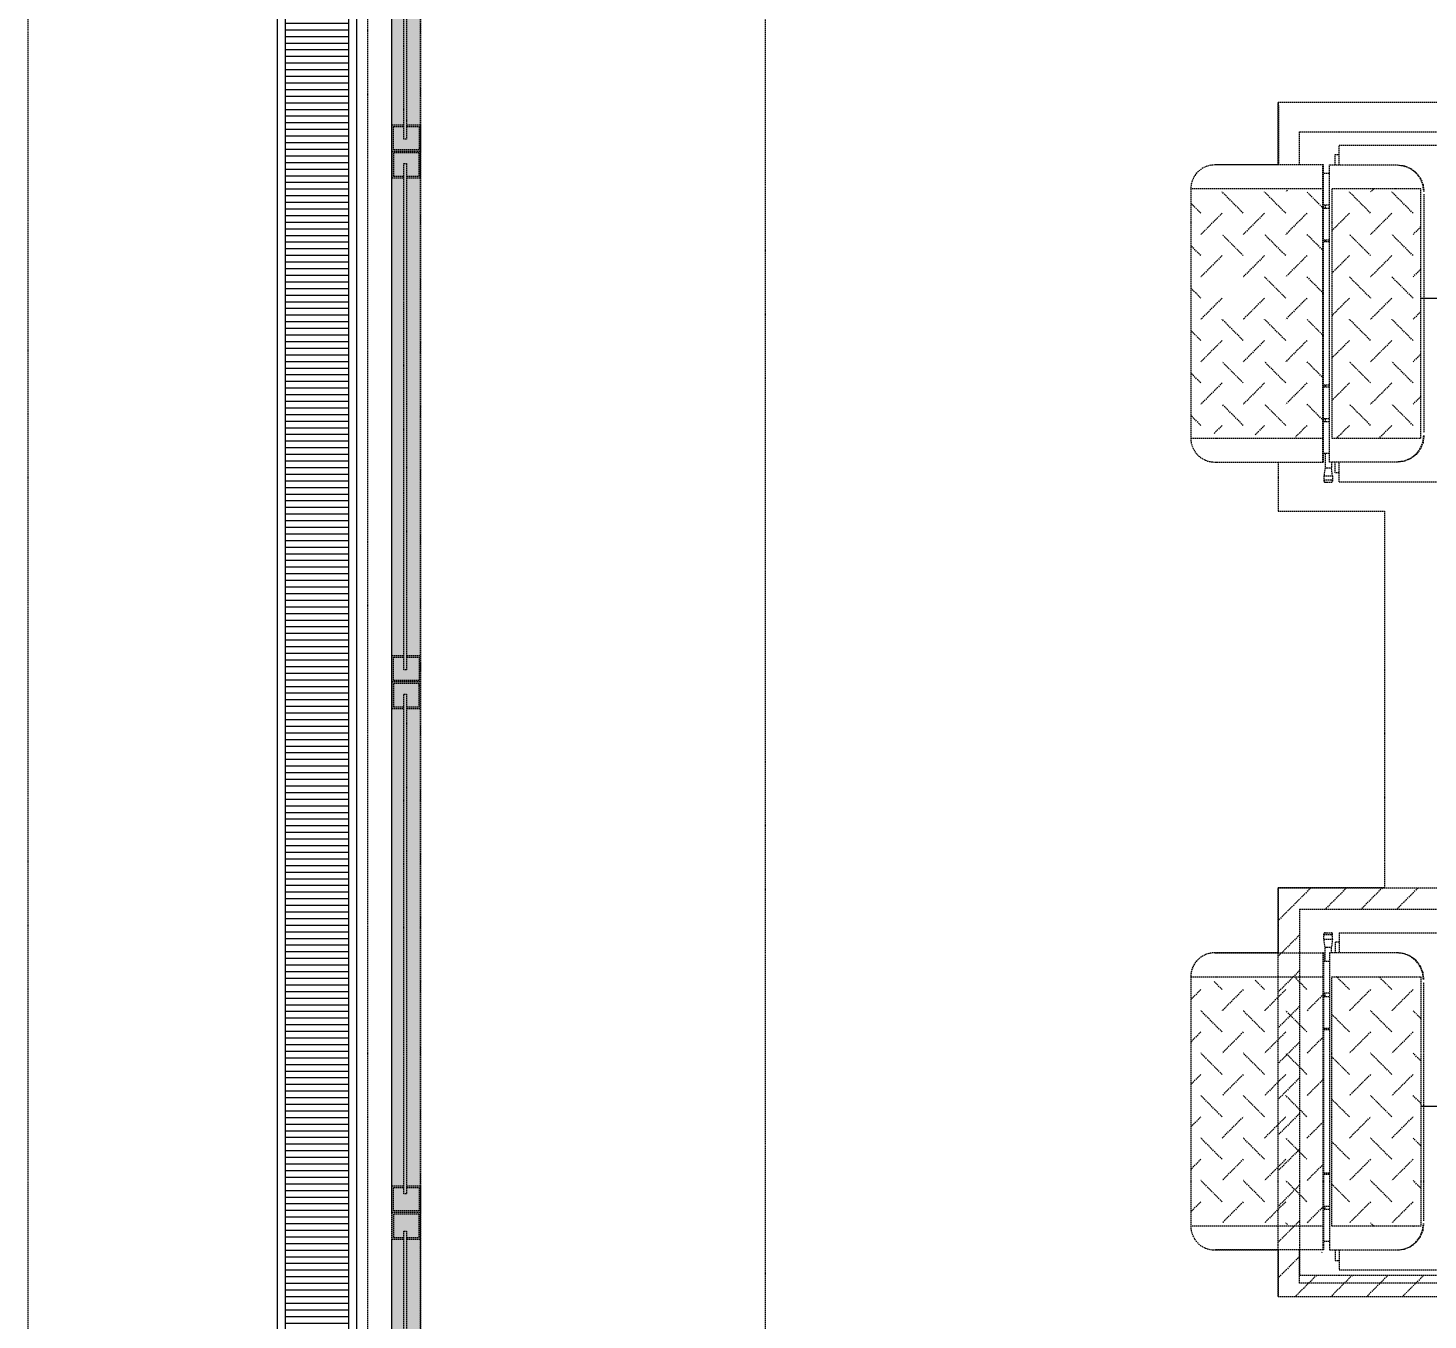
# Model space of a CAD drawing. Extents: x -1457 to 23780, y -2071 to 4205.
# Drawn here: x 1120.5 to 1384.4, y 3444.6 to 3688.1 of the extents above; entities that cross this region are included whole.
import ezdxf
from ezdxf.enums import TextEntityAlignment as Align

# ---------------------------------------------------------------- set-up
doc = ezdxf.new("R2010")
doc.units = 0
doc.header["$MEASUREMENT"] = 0
doc.linetypes.add('HIDDEN', pattern=[0.375, 0.25, -0.125])
doc.layers.get('0').update_dxf_attribs({"color": 9, "lineweight": 9})
doc.layers.add('M-TEFRIS2-015', color=129, linetype='Continuous', lineweight=9)
doc.styles.add('Arial', font='arial.ttf', dxfattribs={"height": 2.5})
doc.styles.add('MuuM_TEXT-STANDART', font='ARIALN.TTF')

# ---------------------------------------------------------------- blocks, each defined once
blk = doc.blocks.new('p-ızgara 1')
h = blk.add_hatch()
h.set_pattern_fill('ANSI31', color=256, scale=10, angle=225, style=0)
h.set_pattern_definition([(270, (-1308.5183, 1064.6868), (1.25, -4e-16), [])])
h.paths.add_polyline_path([(1.5, 13.5), (1.5, 1.5), (394.5, 1.5), (394.5, 13.5)])
for points in [[(0, 15), (0, 0), (396, 0), (396, 15)], [(1.5, 13.5), (1.5, 1.5), (394.5, 1.5), (394.5, 13.5)]]:
    blk.add_lwpolyline(points, close=True)
blk = doc.blocks.new('0_elevationtarget-p')
h = blk.add_hatch(color=256)
h.paths.add_polyline_path([(2.5, 0, 0.414214), (0, 2.5), (0, 0)])
h.paths.add_polyline_path([(0, 0), (-2.5, 0, 0.414214), (0, -2.5)])
blk.add_line((0, -3.5), (0, 3.5))
blk.add_lwpolyline([(16.605, 0), (-4, 0)])
blk.add_circle((0, 0), 2.5)
at = {"style": 'Arial'}
blk.add_attdef('BITMISKOT', text='', height=2, dxfattribs=at).set_placement((4.5, 0), align=Align.BOTTOM_LEFT)
blk.add_attdef('KABAKOT', text='', height=2, dxfattribs=at).set_placement((4.5, -0.592), align=Align.TOP_LEFT)

msp = doc.modelspace()

# ---------------------------------------------------------------- hatches: boundary and pattern name
at = {"layer": 'M-TEFRIS2-015', "linetype": 'HIDDEN', "lineweight": 0}
msp.add_hatch(color=256, dxfattribs=at).paths.add_polyline_path([(1194.52, 3766.32), (1194.52, 3363.29), (1189.11, 3363.29), (1189.11, 3766.32)])

# ---------------------------------------------------------------- linework, layer by layer
for p, q in [((1184.5, 3803), (1184.5, 2827)), ((1356.21, 3662.25), (1356.21, 3674)), ((1356.21, 3674), (1356.21, 3662.25)), ((1849.21, 3674), (1356.21, 3674)), ((1356.21, 3674), (1356.23, 3662.25)), ((1360.21, 3662.25), (1360.21, 3668.5)), ((1360.21, 3668.5), (1845.21, 3668.5)), ((1367.71, 3666), (1521.64, 3666)), ((1367.71, 3662.25), (1367.71, 3666)), ((1366.91, 3662.25), (1366.91, 3664.25)), ((1366.91, 3664.25), (1367.71, 3664.25)), ((1364.71, 3662.25), (1344.21, 3662.25)), ((1356.21, 3662.25), (1344.21, 3662.25)), ((1356.23, 3662.25), (1344.21, 3662.25)), ((1364.61, 3606.25), (1364.61, 3662.25)), ((1364.71, 3662.25), (1364.63, 3662.25)), ((1364.71, 3606.25), (1364.71, 3662.25)), ((1365.84, 3660.65), (1364.71, 3660.65)), ((1365.84, 3606.25), (1365.84, 3662.25)), ((1365.84, 3662.25), (1378.64, 3662.25)), ((1383.49, 3658.54), (1383.66, 3657.25)), ((1364.61, 3657.75), (1339.71, 3657.75)), ((1339.71, 3657.75), (1339.71, 3610.75)), ((1339.71, 3657.75), (1339.71, 3610.75)), ((1339.71, 3657.75), (1339.71, 3610.75)), ((1349.61, 3653.16), (1345.61, 3657.16)), ((1357.61, 3653.16), (1353.61, 3657.16)), ((1357.92, 3657.46), (1357.61, 3657.16)), ((1364.72, 3654.05), (1361.61, 3657.16)), ((1363, 3657.68), (1363.06, 3657.68)), ((1366.29, 3657.75), (1366.29, 3610.75)), ((1383.08, 3657.75), (1366.29, 3657.75)), ((1373.61, 3653.16), (1369.61, 3657.16)), ((1374.2, 3657.75), (1373.61, 3657.16)), ((1381.61, 3653.16), (1377.61, 3657.16)), ((1383.08, 3610.75), (1383.08, 3657.75)), ((1383.66, 3656.75), (1383.67, 3656.75)), ((1383.67, 3656.75), (1383.67, 3611.75)), ((1341.61, 3653.16), (1339.71, 3655.06)), ((1345.61, 3653.16), (1341.61, 3649.16)), ((1353.61, 3653.16), (1349.61, 3649.16)), ((1361.61, 3653.16), (1357.61, 3649.16)), ((1365.84, 3654.65), (1364.71, 3654.65)), ((1365.84, 3654.05), (1364.71, 3654.05)), ((1365.01, 3654.65), (1365.01, 3654.05)), ((1369.61, 3653.16), (1366.29, 3649.84)), ((1377.61, 3653.16), (1373.61, 3649.16)), ((1383.08, 3650.62), (1381.61, 3649.16)), ((1349.61, 3645.16), (1345.61, 3649.16)), ((1357.61, 3645.16), (1353.61, 3649.16)), ((1364.71, 3646.06), (1361.61, 3649.16)), ((1365.84, 3648.05), (1364.71, 3648.05)), ((1365.84, 3647.75), (1364.71, 3647.75)), ((1365.01, 3648.05), (1365.01, 3647.75)), ((1373.61, 3645.16), (1369.61, 3649.16)), ((1381.61, 3645.16), (1377.61, 3649.16)), ((1341.61, 3645.16), (1339.71, 3647.06)), ((1345.61, 3645.16), (1341.61, 3641.16)), ((1353.61, 3645.16), (1349.61, 3641.16)), ((1361.61, 3645.16), (1357.61, 3641.16)), ((1369.61, 3645.16), (1366.29, 3641.84)), ((1377.61, 3645.16), (1373.61, 3641.16)), ((1383.08, 3642.62), (1381.61, 3641.16)), ((1353.61, 3641.16), (1357.61, 3637.16)), ((1361.61, 3641.16), (1364.71, 3638.06)), ((1369.61, 3641.16), (1373.61, 3637.16)), ((1377.61, 3641.16), (1381.61, 3637.16)), ((1339.71, 3639.06), (1341.61, 3637.16)), ((1345.61, 3637.16), (1341.61, 3633.16)), ((1353.61, 3637.16), (1349.61, 3633.16)), ((1361.61, 3637.16), (1357.61, 3633.16)), ((1369.61, 3637.16), (1366.29, 3633.84)), ((1377.61, 3637.16), (1373.61, 3633.16)), ((1383.08, 3634.62), (1381.61, 3633.16)), ((1349.61, 3629.16), (1345.61, 3633.16)), ((1357.61, 3629.16), (1353.61, 3633.16)), ((1364.71, 3630.06), (1361.61, 3633.16)), ((1373.61, 3629.16), (1369.61, 3633.16)), ((1381.61, 3629.16), (1377.61, 3633.16)), ((1341.61, 3629.16), (1339.71, 3631.06)), ((1345.61, 3629.16), (1341.61, 3625.16)), ((1353.61, 3629.16), (1349.61, 3625.16)), ((1361.61, 3629.16), (1357.61, 3625.16)), ((1369.61, 3629.16), (1366.29, 3625.84)), ((1377.61, 3629.16), (1373.61, 3625.16)), ((1383.08, 3626.62), (1381.61, 3625.16)), ((1349.61, 3621.16), (1345.61, 3625.16)), ((1357.61, 3621.16), (1353.61, 3625.16)), ((1364.71, 3622.06), (1361.61, 3625.16)), ((1373.61, 3621.16), (1369.61, 3625.16)), ((1381.61, 3621.16), (1377.61, 3625.16)), ((1341.61, 3621.16), (1339.71, 3623.06)), ((1345.61, 3621.16), (1341.61, 3617.16)), ((1353.61, 3621.16), (1349.61, 3617.16)), ((1361.61, 3621.16), (1357.61, 3617.16)), ((1369.61, 3621.16), (1366.29, 3617.84)), ((1377.61, 3621.16), (1373.61, 3617.16)), ((1365.84, 3620.75), (1364.71, 3620.75)), ((1364.71, 3620.45), (1365.84, 3620.45)), ((1365.01, 3620.75), (1365.01, 3620.45)), ((1383.08, 3618.62), (1381.61, 3617.16)), ((1349.61, 3613.16), (1345.61, 3617.16)), ((1357.61, 3613.16), (1353.61, 3617.16)), ((1364.71, 3614.06), (1361.61, 3617.16)), ((1373.61, 3613.16), (1369.61, 3617.16)), ((1381.61, 3613.16), (1377.61, 3617.16)), ((1341.61, 3613.16), (1339.71, 3615.06)), ((1345.61, 3613.16), (1344.09, 3611.64)), ((1353.61, 3613.16), (1351.76, 3611.3)), ((1361.61, 3613.16), (1359.43, 3610.97)), ((1364.71, 3614.45), (1365.84, 3614.45)), ((1365.84, 3613.85), (1364.71, 3613.85)), ((1365.01, 3614.45), (1365.01, 3613.85)), ((1369.61, 3613.16), (1367.2, 3610.75)), ((1377.61, 3613.16), (1375.2, 3610.75)), ((1339.71, 3610.75), (1364.61, 3610.75)), ((1363.06, 3610.82), (1363, 3610.82)), ((1366.29, 3610.75), (1383.08, 3610.75)), ((1383.66, 3611.75), (1383.67, 3611.75)), ((1344.21, 3606.25), (1364.61, 3606.25)), ((1344.21, 3606.25), (1356.21, 3606.25)), ((1344.21, 3606.25), (1356.21, 3606.25)), ((1356.21, 3606.25), (1356.21, 3597)), ((1356.21, 3606.25), (1356.21, 3597)), ((1364.71, 3606.25), (1364.63, 3606.25)), ((1365.84, 3607.85), (1364.71, 3607.85)), ((1365.01, 3607.85), (1365.01, 3605.16)), ((1378.64, 3606.25), (1365.84, 3606.25)), ((1366.22, 3606.25), (1366.22, 3605.16)), ((1366.91, 3604.25), (1366.91, 3606.25)), ((1367.71, 3602.5), (1367.71, 3606.25)), ((1379.92, 3606.42), (1378.64, 3606.25)), ((1365.01, 3605.16), (1364.81, 3603.66)), ((1364.81, 3603.66), (1364.81, 3602.66)), ((1364.81, 3603.66), (1366.41, 3603.66)), ((1365.01, 3605.16), (1366.22, 3605.16)), ((1366.21, 3602.86), (1365.01, 3602.86)), ((1366.41, 3603.66), (1366.22, 3605.16)), ((1366.41, 3603.66), (1366.41, 3602.66)), ((1367.71, 3604.25), (1366.91, 3604.25)), ((1365.01, 3602.46), (1366.21, 3602.46)), ((1367.71, 3602.5), (1837.71, 3602.5)), ((1356.21, 3597), (1376.21, 3597)), ((1356.21, 3597), (1376.21, 3597)), ((1376.21, 3597), (1376.21, 3526)), ((1376.21, 3597), (1376.21, 3526)), ((1362.34, 3526), (1356.21, 3519.87)), ((1356.21, 3526), (1849.21, 3526)), ((1356.21, 3449), (1356.21, 3526)), ((1376.21, 3526), (1356.21, 3526)), ((1356.21, 3526), (1356.21, 3513.74)), ((1376.21, 3526), (1356.21, 3526)), ((1369.08, 3526), (1365.08, 3522)), ((1375.81, 3526), (1371.81, 3522)), ((1382.55, 3526), (1378.55, 3522)), ((1360.21, 3522), (1845.21, 3522)), ((1360.21, 3522), (1360.21, 3453)), ((1360.21, 3517.13), (1356.21, 3513.13)), ((1364.81, 3516.34), (1364.81, 3517.34)), ((1365.01, 3514.84), (1364.81, 3516.34)), ((1364.81, 3516.34), (1366.41, 3516.34)), ((1365.01, 3517.54), (1366.21, 3517.54)), ((1366.21, 3517.14), (1365.01, 3517.14)), ((1366.41, 3516.34), (1366.22, 3514.84)), ((1366.41, 3516.34), (1366.41, 3517.34)), ((1366.91, 3515.75), (1366.91, 3513.75)), ((1367.71, 3515.75), (1366.91, 3515.75)), ((1367.71, 3517.5), (1837.71, 3517.5)), ((1367.71, 3517.5), (1367.71, 3513.75)), ((1344.21, 3513.75), (1364.61, 3513.75)), ((1356.21, 3513.74), (1344.21, 3513.75)), ((1364.61, 3513.75), (1364.61, 3457.75)), ((1364.71, 3513.75), (1364.63, 3513.75)), ((1364.71, 3513.75), (1364.71, 3457.75)), ((1365.01, 3512.15), (1365.01, 3514.84)), ((1365.01, 3514.84), (1366.22, 3514.84)), ((1365.84, 3513.75), (1365.84, 3457.75)), ((1378.64, 3513.75), (1365.84, 3513.75)), ((1366.22, 3513.75), (1366.22, 3514.84)), ((1379.92, 3513.58), (1378.64, 3513.75)), ((1360.21, 3510.4), (1356.21, 3506.4)), ((1365.84, 3512.15), (1364.71, 3512.15)), ((1339.71, 3509.25), (1364.61, 3509.25)), ((1339.71, 3509.25), (1339.71, 3462.25)), ((1339.71, 3509.25), (1339.71, 3462.25)), ((1345.61, 3506.84), (1344.09, 3508.36)), ((1353.61, 3506.84), (1351.76, 3508.7)), ((1361.61, 3506.84), (1359.43, 3509.03)), ((1366.29, 3462.25), (1366.29, 3509.25)), ((1366.29, 3509.25), (1383.08, 3509.25)), ((1369.61, 3506.84), (1367.2, 3509.25)), ((1377.61, 3506.84), (1375.2, 3509.25)), ((1383.08, 3509.25), (1383.08, 3462.25)), ((1383.66, 3508.25), (1383.67, 3508.25)), ((1383.67, 3463.25), (1383.67, 3508.25)), ((1341.61, 3506.84), (1339.71, 3504.94)), ((1349.61, 3506.84), (1345.61, 3502.84)), ((1357.61, 3506.84), (1353.61, 3502.84)), ((1364.71, 3505.94), (1361.61, 3502.84)), ((1365.84, 3506.15), (1364.71, 3506.15)), ((1364.71, 3505.55), (1365.84, 3505.55)), ((1365.01, 3505.55), (1365.01, 3506.15)), ((1373.61, 3506.84), (1369.61, 3502.84)), ((1381.61, 3506.84), (1377.61, 3502.84)), ((1345.61, 3498.84), (1341.61, 3502.84)), ((1353.61, 3498.84), (1349.61, 3502.84)), ((1360.21, 3503.66), (1356.21, 3499.66)), ((1361.61, 3498.84), (1357.61, 3502.84)), ((1377.61, 3498.84), (1373.61, 3502.84)), ((1383.08, 3501.38), (1381.61, 3502.84)), ((1369.61, 3498.84), (1366.29, 3502.16)), ((1341.61, 3498.84), (1339.71, 3496.94)), ((1349.61, 3498.84), (1345.61, 3494.84)), ((1357.61, 3498.84), (1353.61, 3494.84)), ((1364.71, 3497.94), (1361.61, 3494.84)), ((1364.71, 3499.55), (1365.84, 3499.55)), ((1365.84, 3499.25), (1364.71, 3499.25)), ((1365.01, 3499.25), (1365.01, 3499.55)), ((1373.61, 3498.84), (1369.61, 3494.84)), ((1381.61, 3498.84), (1377.61, 3494.84)), ((1345.61, 3490.84), (1341.61, 3494.84)), ((1353.61, 3490.84), (1349.61, 3494.84)), ((1360.21, 3496.93), (1356.21, 3492.93)), ((1361.61, 3490.84), (1357.61, 3494.84)), ((1377.61, 3490.84), (1373.61, 3494.84)), ((1383.08, 3493.38), (1381.61, 3494.84)), ((1369.61, 3490.84), (1366.29, 3494.16)), ((1341.61, 3490.84), (1339.71, 3488.94)), ((1349.61, 3490.84), (1345.61, 3486.84)), ((1357.61, 3490.84), (1353.61, 3486.84)), ((1360.21, 3490.19), (1356.21, 3486.19)), ((1364.71, 3489.94), (1361.61, 3486.84)), ((1373.61, 3490.84), (1369.61, 3486.84)), ((1381.61, 3490.84), (1377.61, 3486.84)), ((1345.61, 3482.84), (1341.61, 3486.84)), ((1353.61, 3482.84), (1349.61, 3486.84)), ((1361.61, 3482.84), (1357.61, 3486.84)), ((1377.61, 3482.84), (1373.61, 3486.84)), ((1383.08, 3485.38), (1381.61, 3486.84)), ((1369.61, 3482.84), (1366.29, 3486.16)), ((1339.71, 3480.94), (1341.61, 3482.84)), ((1345.61, 3478.84), (1349.61, 3482.84)), ((1353.61, 3478.84), (1357.61, 3482.84)), ((1360.21, 3483.46), (1356.21, 3479.46)), ((1361.61, 3478.84), (1364.71, 3481.94)), ((1369.61, 3478.84), (1373.61, 3482.84)), ((1377.61, 3478.84), (1381.61, 3482.84)), ((1345.61, 3474.84), (1341.61, 3478.84)), ((1353.61, 3474.84), (1349.61, 3478.84)), ((1361.61, 3474.84), (1357.61, 3478.84)), ((1377.61, 3474.84), (1373.61, 3478.84)), ((1383.08, 3477.38), (1381.61, 3478.84)), ((1360.21, 3476.72), (1356.21, 3472.72)), ((1369.61, 3474.84), (1366.29, 3478.16)), ((1341.61, 3474.84), (1339.71, 3472.94)), ((1349.61, 3474.84), (1345.61, 3470.84)), ((1357.61, 3474.84), (1353.61, 3470.84)), ((1364.71, 3473.94), (1361.61, 3470.84)), ((1373.61, 3474.84), (1369.61, 3470.84)), ((1381.61, 3474.84), (1377.61, 3470.84)), ((1345.61, 3466.84), (1341.61, 3470.84)), ((1353.61, 3466.84), (1349.61, 3470.84)), ((1361.61, 3466.84), (1357.61, 3470.84)), ((1365.84, 3472.25), (1364.71, 3472.25)), ((1365.84, 3471.95), (1364.71, 3471.95)), ((1365.01, 3471.95), (1365.01, 3472.25)), ((1377.61, 3466.84), (1373.61, 3470.84)), ((1383.08, 3469.38), (1381.61, 3470.84)), ((1360.21, 3469.99), (1356.21, 3465.99)), ((1369.61, 3466.84), (1366.29, 3470.16)), ((1341.61, 3466.84), (1339.71, 3464.94)), ((1349.61, 3466.84), (1345.61, 3462.84)), ((1357.61, 3466.84), (1353.61, 3462.84)), ((1364.72, 3465.95), (1361.61, 3462.84)), ((1365.84, 3465.95), (1364.71, 3465.95)), ((1365.84, 3465.35), (1364.71, 3465.35)), ((1365.01, 3465.35), (1365.01, 3465.95)), ((1373.61, 3466.84), (1369.61, 3462.84)), ((1381.61, 3466.84), (1377.61, 3462.84)), ((1360.21, 3463.25), (1356.21, 3459.25)), ((1357.92, 3462.54), (1357.61, 3462.84)), ((1374.2, 3462.25), (1373.61, 3462.84)), ((1383.49, 3461.46), (1383.66, 3462.75)), ((1383.66, 3463.25), (1383.67, 3463.25)), ((1364.61, 3462.25), (1339.71, 3462.25)), ((1363, 3462.32), (1363.06, 3462.32)), ((1383.08, 3462.25), (1366.29, 3462.25)), ((1381.6, 3462.25), (1381.93, 3462.29)), ((1364.61, 3457.75), (1344.21, 3457.75)), ((1344.21, 3457.75), (1356.21, 3457.75)), ((1356.21, 3457.75), (1356.21, 3449)), ((1360.21, 3451.5), (1360.21, 3457.75)), ((1364.71, 3457.75), (1364.63, 3457.75)), ((1365.84, 3459.35), (1364.71, 3459.35)), ((1365.84, 3457.75), (1378.64, 3457.75)), ((1366.91, 3457.75), (1366.91, 3455.75)), ((1367.71, 3457.75), (1367.71, 3454)), ((1360.21, 3456.52), (1356.21, 3452.52)), ((1364.42, 3457.29), (1364.47, 3457.42)), ((1366.91, 3455.75), (1367.71, 3455.75)), ((1363.43, 3453), (1359.43, 3449)), ((1360.21, 3453), (1845.21, 3453)), ((1370.16, 3453), (1366.16, 3449)), ((1367.71, 3454), (1837.71, 3454)), ((1376.9, 3453), (1372.9, 3449)), ((1383.64, 3453), (1379.64, 3449)), ((1845.21, 3451.5), (1360.21, 3451.5)), ((1356.21, 3449), (1849.21, 3449)), ((1356.21, 3449), (1849.21, 3449))]:
    msp.add_line(p, q, dxfattribs=at)
for points in [[(1193.03, 3773.16), (1259.5, 3773.16), (1259.5, 3356.47), (1193.03, 3356.47)], [(1120.5, 3360), (1120.5, 3760)], [(1191.36, 3667.11), (1191.36, 3756.1), (1191.86, 3756.1), (1191.86, 3667.11), (1191.36, 3667.11)], [(1189.11, 3469.91), (1189.11, 3754.12)], [(1194.52, 3469.81), (1194.52, 3754.12)], [(1191.86, 3669.81), (1194.52, 3669.81), (1194.52, 3664.81), (1189.11, 3664.81), (1189.11, 3669.81), (1191.36, 3669.81)], [(1191.86, 3669.51), (1194.22, 3669.51), (1194.22, 3665.11), (1189.41, 3665.11), (1189.41, 3669.51), (1191.36, 3669.51)], [(1191.86, 3659.81), (1194.52, 3659.81), (1194.52, 3664.81), (1189.11, 3664.81), (1189.11, 3659.81), (1191.36, 3659.81)], [(1191.86, 3660.11), (1194.22, 3660.11), (1194.22, 3664.51), (1189.41, 3664.51), (1189.41, 3660.11), (1191.36, 3660.11)], [(1191.36, 3662.51), (1191.86, 3662.51), (1191.86, 3567.11), (1191.36, 3567.11)], [(1191.36, 3567.11), (1191.36, 3662.51)], [(1378.64, 3662.25), (1379.92, 3662.08), (1381.11, 3661.58), (1382.13, 3660.79), (1382.91, 3659.75), (1383.4, 3658.54), (1383.57, 3657.25)], [(1378.73, 3662.25), (1380.01, 3662.08), (1381.19, 3661.58), (1382.21, 3660.79), (1383, 3659.75), (1383.49, 3658.54)], [(1383.66, 3611.25), (1383.49, 3609.96), (1383, 3608.75), (1382.21, 3607.71), (1381.19, 3606.92), (1380.01, 3606.42), (1378.73, 3606.25)], [(1383.57, 3611.25), (1383.4, 3609.96), (1382.91, 3608.75), (1382.13, 3607.71), (1381.11, 3606.92), (1379.92, 3606.42)], [(1191.86, 3569.81), (1194.52, 3569.81), (1194.52, 3564.81), (1189.11, 3564.81), (1189.11, 3569.81), (1191.36, 3569.81)], [(1191.86, 3569.51), (1194.22, 3569.51), (1194.22, 3565.11), (1189.41, 3565.11), (1189.41, 3569.51), (1191.36, 3569.51)], [(1191.86, 3559.81), (1194.52, 3559.81), (1194.52, 3564.81), (1189.11, 3564.81), (1189.11, 3559.81), (1191.36, 3559.81)], [(1191.86, 3560.11), (1194.22, 3560.11), (1194.22, 3564.51), (1189.41, 3564.51), (1189.41, 3560.11), (1191.36, 3560.11)], [(1191.86, 3562.51), (1191.86, 3468.31), (1191.36, 3468.31), (1191.36, 3562.51), (1191.86, 3562.51)], [(1383.66, 3508.75), (1383.49, 3510.04), (1383, 3511.25), (1382.21, 3512.29), (1381.19, 3513.08), (1380.01, 3513.58), (1378.73, 3513.75)], [(1383.57, 3508.75), (1383.4, 3510.04), (1382.91, 3511.25), (1382.13, 3512.29), (1381.11, 3513.08), (1379.92, 3513.58)], [(1191.86, 3469.81), (1194.52, 3469.81), (1194.52, 3464.81), (1189.11, 3464.81), (1189.11, 3469.81), (1191.36, 3469.81)], [(1191.86, 3469.51), (1194.22, 3469.51), (1194.22, 3465.11), (1189.41, 3465.11), (1189.41, 3469.51), (1191.36, 3469.51)], [(1191.86, 3459.81), (1194.52, 3459.81), (1194.52, 3464.81), (1189.11, 3464.81), (1189.11, 3459.81), (1191.36, 3459.81)], [(1191.86, 3460.11), (1194.22, 3460.11), (1194.22, 3464.51), (1189.41, 3464.51), (1189.41, 3460.11), (1191.36, 3460.11)], [(1378.64, 3457.75), (1379.92, 3457.92), (1381.11, 3458.42), (1382.13, 3459.21), (1382.91, 3460.25), (1383.4, 3461.46), (1383.57, 3462.75)], [(1378.73, 3457.75), (1380.01, 3457.92), (1381.19, 3458.42), (1382.21, 3459.21), (1383, 3460.25), (1383.49, 3461.46)], [(1189.11, 3369.81), (1189.11, 3459.81)], [(1194.52, 3369.81), (1194.52, 3459.81)]]:
    msp.add_lwpolyline(points, dxfattribs=at)
for points in [[(1194.52, 3766.32), (1194.52, 3363.29), (1189.11, 3363.29), (1189.11, 3766.32)], [(1191.36, 3368.41), (1191.36, 3461.31), (1191.86, 3461.31), (1191.86, 3368.41)]]:
    msp.add_lwpolyline(points, close=True, dxfattribs=at)
for centre, radius, start, end in [((1344.21, 3657.75), 4.5, 90, 180), ((1344.21, 3657.75), 4.5, 90, 180), ((1344.21, 3657.75), 4.5, 90, 180), ((1344.21, 3610.75), 4.5, 180, 270), ((1344.21, 3610.75), 4.5, 180, 269.9994), ((1344.21, 3610.75), 4.5, 180, 270), ((1365.01, 3602.66), 0.2, 90, 270), ((1366.21, 3602.66), 0.2, 270, 90), ((1365.01, 3517.34), 0.2, 90, 270), ((1366.21, 3517.34), 0.2, 270, 90), ((1344.21, 3509.25), 4.5, 90, 180), ((1344.21, 3509.25), 4.5, 89.9629, 180.0371), ((1344.21, 3462.25), 4.5, 180, 270), ((1344.21, 3462.25), 4.5, 180, 270)]:
    msp.add_arc(centre, radius, start, end, dxfattribs=at)

# ---------------------------------------------------------------- block references
at = {"layer": 'M-TEFRIS2-015', "linetype": 'HIDDEN', "lineweight": 0, "rotation": 90}
msp.add_blockref('p-ızgara 1', (1182.5, 3362), dxfattribs=at)
at = {"layer": 'M-TEFRIS2-015', "linetype": 'HIDDEN', "lineweight": 0}
ref = msp.add_blockref('0_elevationtarget-p', (1403.12, 3637.1), dxfattribs=dict(at, xscale=5, yscale=5, zscale=0.5))
ref.add_attrib('BITMISKOT', '-0.11,5', dxfattribs={"layer": '0', "height": 10, "style": 'MuuM_TEXT-STANDART'}).set_placement((1425.62, 3636.83), align=Align.BOTTOM_LEFT)
ref.add_attrib('KABAKOT', '-0.25', dxfattribs={"layer": '0', "height": 10, "style": 'MuuM_TEXT-STANDART'}).set_placement((1425.62, 3622), align=Align.BOTTOM_LEFT)
ref = msp.add_blockref('0_elevationtarget-p', (1403.12, 3484.77), dxfattribs=dict(at, xscale=5, yscale=5, zscale=0.5))
ref.add_attrib('BITMISKOT', '-0.11,5', dxfattribs={"layer": '0', "height": 10, "style": 'MuuM_TEXT-STANDART'}).set_placement((1425.62, 3484.5), align=Align.BOTTOM_LEFT)
ref.add_attrib('KABAKOT', '-0.25', dxfattribs={"layer": '0', "height": 10, "style": 'MuuM_TEXT-STANDART'}).set_placement((1425.62, 3469.66), align=Align.BOTTOM_LEFT)

doc.saveas('drawing.dxf')
